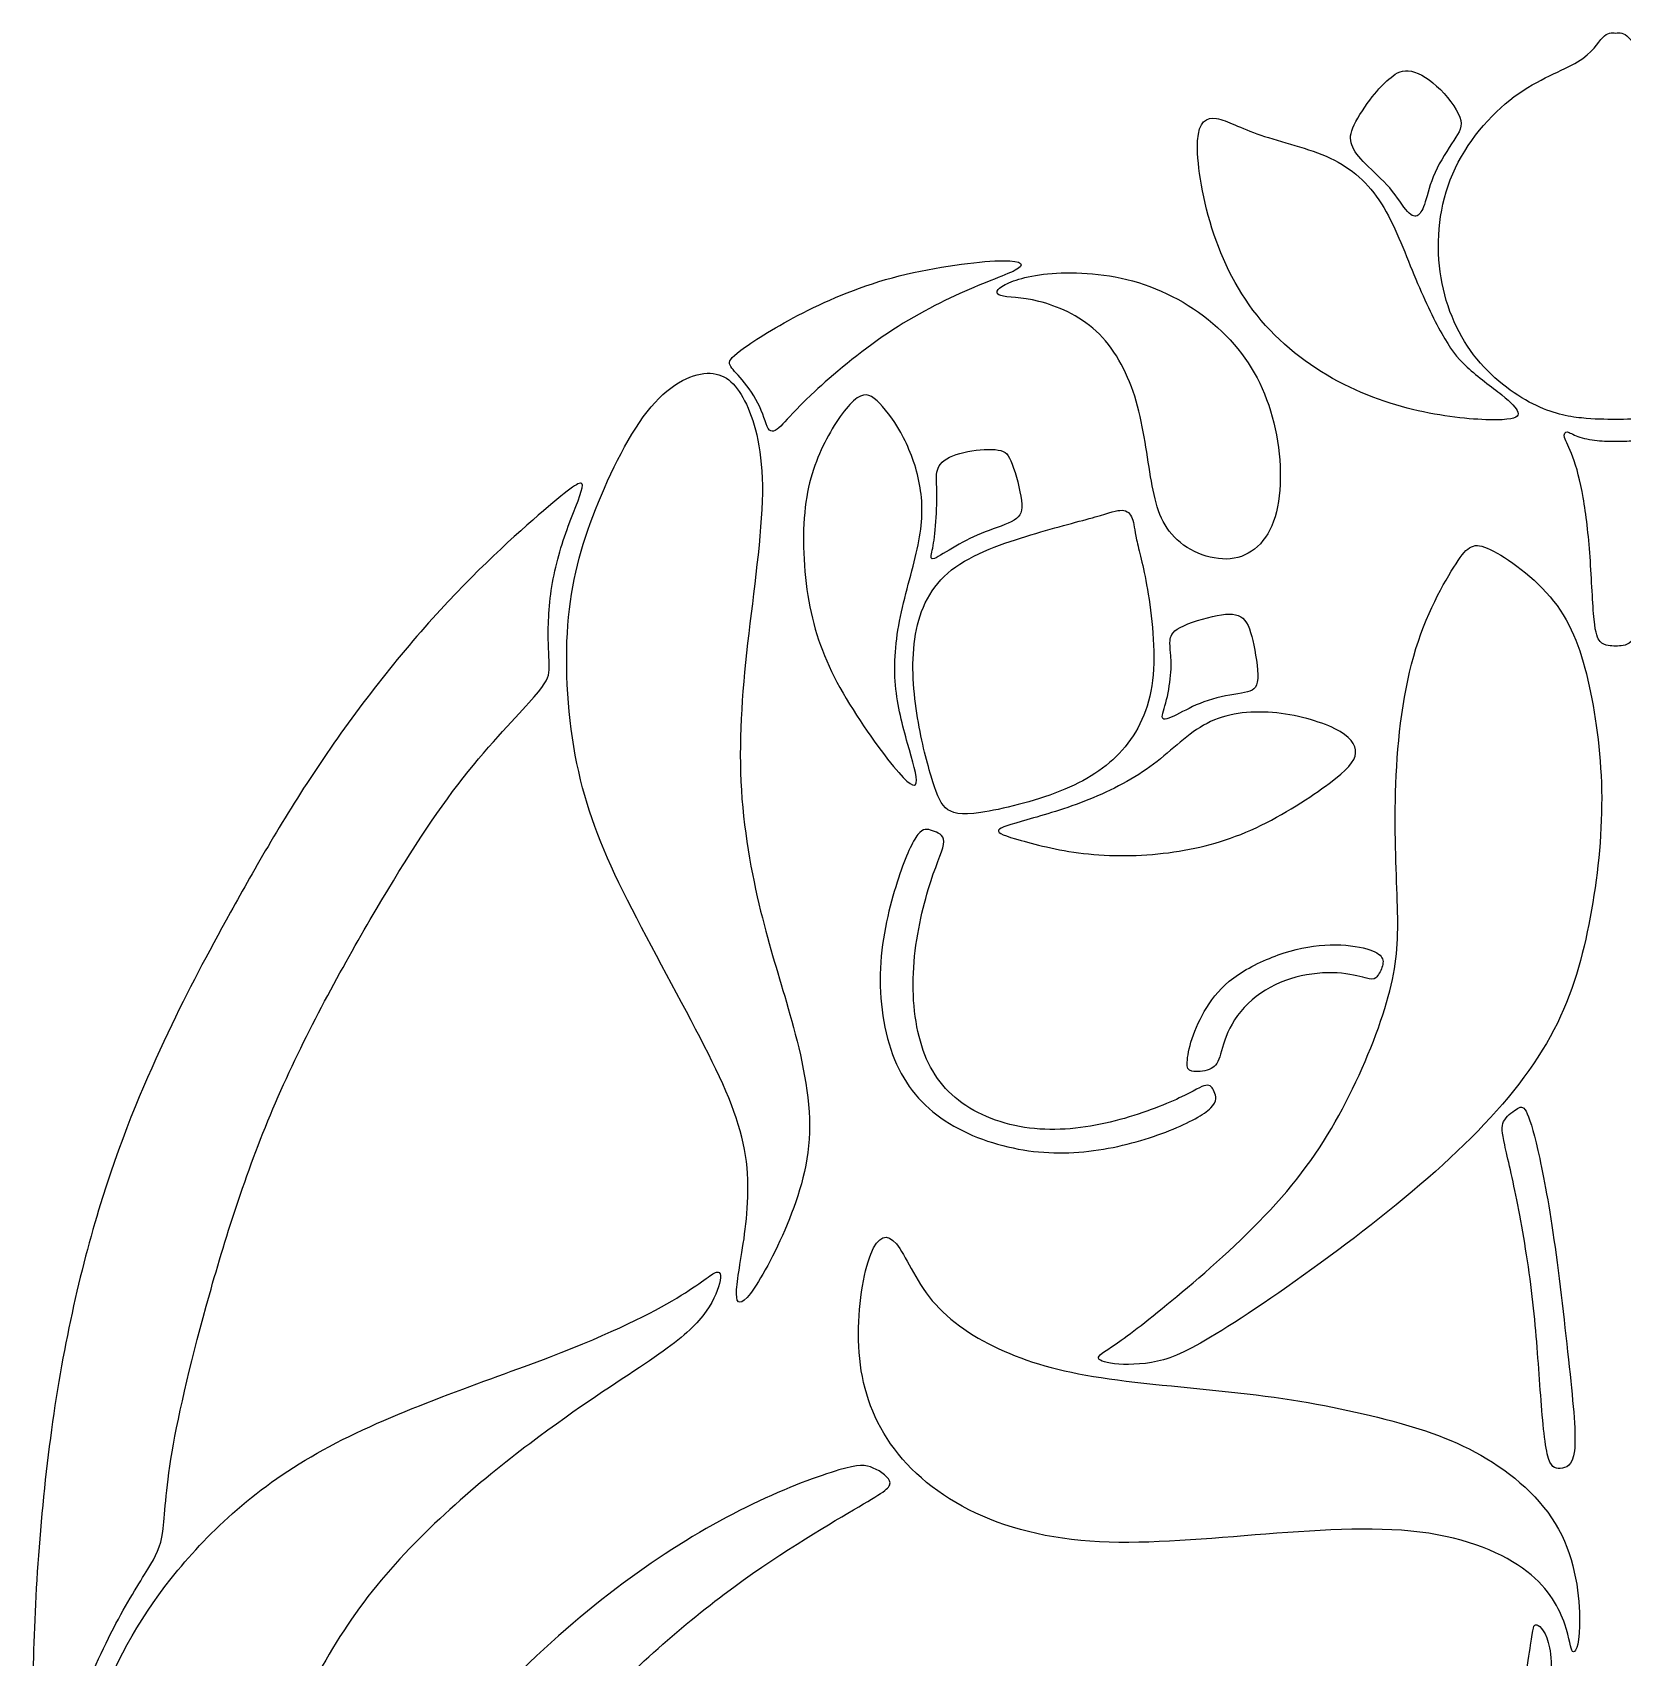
# Model space of a CAD drawing. Header units: millimetres. Extents: x -100 to 100, y -108 to 99.
# Drawn here: x -2.31 to 12.59, y 47.68 to 62.9 of the extents above; entities that cross this region are included whole.
import ezdxf

# ---------------------------------------------------------------- set-up
doc = ezdxf.new("R2010")
doc.units = ezdxf.units.MM
doc.header["$MEASUREMENT"] = 0

msp = doc.modelspace()

# ---------------------------------------------------------------- linework, layer by layer
at = {"color": 5, "linetype": 'ByBlock', "lineweight": -2}
for points, knots in [([(12.526, 59.278), (12.428, 59.278), (12.329, 59.278), (12.205, 59.291), (12.081, 59.304), (11.931, 59.331), (11.75, 59.423), (11.569, 59.514), (11.357, 59.671), (11.195, 59.883), (11.033, 60.096), (10.921, 60.364), (10.881, 60.661), (10.841, 60.958), (10.872, 61.285), (10.999, 61.579), (11.127, 61.872), (11.35, 62.134), (11.576, 62.302), (11.802, 62.469), (12.03, 62.543), (12.309, 62.713), (12.361, 62.809), (12.405, 62.856), (12.45, 62.903), (12.488, 62.901), (12.526, 62.898)], [1, 1, 1, 1, 1.19999, 1.19999, 1.19999, 1.299994, 1.299994, 1.299994, 1.399998, 1.399998, 1.399998, 1.500003, 1.500003, 1.500003, 1.600007, 1.600007, 1.600007, 1.700011, 1.700011, 1.700011, 1.800016, 1.800016, 1.90002, 1.90002, 1.90002, 2, 2, 2, 2]), ([(12.526, 62.898), (12.564, 62.901), (12.602, 62.903), (12.647, 62.856), (12.691, 62.809), (12.743, 62.713), (12.882, 62.628), (13.022, 62.543), (13.25, 62.469), (13.476, 62.302), (13.702, 62.134), (13.925, 61.872), (14.053, 61.579), (14.18, 61.285), (14.211, 60.958), (14.171, 60.661), (14.131, 60.364), (14.019, 60.096), (13.857, 59.883), (13.695, 59.671), (13.483, 59.514), (13.302, 59.423), (13.121, 59.331), (12.971, 59.304), (12.847, 59.291), (12.723, 59.278), (12.624, 59.278), (12.526, 59.278)], [0, 0, 0, 0, 0.09998, 0.09998, 0.09998, 0.199984, 0.199984, 0.199984, 0.299989, 0.299989, 0.299989, 0.399993, 0.399993, 0.399993, 0.499997, 0.499997, 0.499997, 0.600002, 0.600002, 0.600002, 0.700006, 0.700006, 0.700006, 0.80001, 0.80001, 0.80001, 1, 1, 1, 1]), ([(10.244, 62.299), (10.185, 62.222), (10.113, 62.116), (10.075, 62.037), (10.037, 61.957), (10.033, 61.905), (10.053, 61.85), (10.073, 61.794), (10.118, 61.736), (10.25, 61.603), (10.337, 61.528), (10.408, 61.446), (10.479, 61.363), (10.533, 61.272), (10.576, 61.225), (10.618, 61.178), (10.649, 61.175), (10.674, 61.192), (10.7, 61.21), (10.721, 61.248), (10.742, 61.316), (10.764, 61.385), (10.785, 61.485), (10.833, 61.591), (10.881, 61.697), (10.956, 61.81), (11.063, 61.973), (11.096, 62.023), (11.065, 62.109), (11.035, 62.194), (10.942, 62.315), (10.848, 62.401), (10.754, 62.487), (10.657, 62.538), (10.582, 62.544), (10.507, 62.55), (10.452, 62.509), (10.401, 62.466), (10.35, 62.422), (10.303, 62.375), (10.244, 62.299)], [0, 0, 0, 0, 0.066667, 0.066667, 0.066667, 0.133333, 0.133333, 0.133333, 0.2, 0.2, 0.266667, 0.266667, 0.266667, 0.333333, 0.333333, 0.333333, 0.4, 0.4, 0.4, 0.466667, 0.466667, 0.466667, 0.533333, 0.533333, 0.533333, 0.6, 0.6, 0.666667, 0.666667, 0.666667, 0.733333, 0.733333, 0.733333, 0.8, 0.8, 0.8, 0.866667, 0.866667, 0.866667, 1, 1, 1, 1]), ([(10.896, 60.082), (10.818, 60.221), (10.727, 60.413), (10.635, 60.634), (10.544, 60.855), (10.452, 61.106), (10.33, 61.299), (10.208, 61.492), (10.056, 61.629), (9.647, 61.821), (9.39, 61.877), (9.199, 61.942), (9.008, 62.007), (8.883, 62.08), (8.786, 62.096), (8.688, 62.112), (8.619, 62.069), (8.608, 61.887), (8.597, 61.705), (8.644, 61.383), (8.84, 60.759), (8.99, 60.458), (9.204, 60.205), (9.417, 59.953), (9.694, 59.749), (9.98, 59.605), (10.266, 59.461), (10.561, 59.376), (10.827, 59.328), (11.093, 59.28), (11.33, 59.269), (11.462, 59.275), (11.594, 59.282), (11.621, 59.307), (11.598, 59.383), (11.549, 59.434), (11.458, 59.508), (11.366, 59.582), (11.232, 59.678), (11.134, 59.768), (11.035, 59.859), (10.973, 59.944), (10.896, 60.082)], [0, 0, 0, 0, 0.0625, 0.0625, 0.0625, 0.125, 0.125, 0.125, 0.1875, 0.1875, 0.25, 0.25, 0.25, 0.3125, 0.3125, 0.3125, 0.375, 0.375, 0.375, 0.4375, 0.4375, 0.5, 0.5, 0.5, 0.5625, 0.5625, 0.5625, 0.625, 0.625, 0.625, 0.6875, 0.6875, 0.6875, 0.75, 0.75, 0.8125, 0.8125, 0.8125, 0.875, 0.875, 0.875, 1, 1, 1, 1]), ([(4.985, 59.508), (5.14, 59.654), (5.39, 59.87), (5.913, 60.23), (6.186, 60.373), (6.423, 60.477), (6.66, 60.581), (6.861, 60.646), (6.929, 60.694), (6.997, 60.742), (6.933, 60.773), (6.706, 60.762), (6.479, 60.751), (6.09, 60.697), (5.747, 60.605), (5.404, 60.512), (5.107, 60.38), (4.863, 60.253), (4.619, 60.125), (4.429, 60.002), (4.225, 59.85), (4.21, 59.82), (4.225, 59.786), (4.24, 59.752), (4.284, 59.712), (4.339, 59.647), (4.395, 59.581), (4.461, 59.489), (4.503, 59.396), (4.546, 59.303), (4.563, 59.209), (4.594, 59.178), (4.625, 59.148), (4.668, 59.181), (4.72, 59.235), (4.771, 59.288), (4.831, 59.363), (4.985, 59.508)], [0, 0, 0, 0, 0.071429, 0.071429, 0.142857, 0.142857, 0.142857, 0.214286, 0.214286, 0.214286, 0.285714, 0.285714, 0.285714, 0.357143, 0.357143, 0.357143, 0.428571, 0.428571, 0.428571, 0.5, 0.5, 0.571429, 0.571429, 0.571429, 0.642857, 0.642857, 0.642857, 0.714286, 0.714286, 0.714286, 0.785714, 0.785714, 0.785714, 0.857143, 0.857143, 0.857143, 1, 1, 1, 1]), ([(9.307, 59.303), (9.226, 59.6), (9.083, 59.85), (8.875, 60.062), (8.667, 60.273), (8.394, 60.445), (8.107, 60.542), (7.82, 60.639), (7.518, 60.662), (7.286, 60.648), (7.053, 60.635), (6.89, 60.586), (6.716, 60.496), (6.705, 60.456), (6.764, 60.438), (6.823, 60.42), (6.953, 60.425), (7.12, 60.383), (7.288, 60.342), (7.494, 60.255), (7.657, 60.104), (7.82, 59.953), (7.941, 59.739), (8.018, 59.494), (8.095, 59.249), (8.128, 58.974), (8.167, 58.741), (8.207, 58.507), (8.251, 58.315), (8.39, 58.174), (8.528, 58.033), (8.761, 57.944), (9.139, 58.009), (9.284, 58.163), (9.346, 58.412), (9.409, 58.661), (9.389, 59.006), (9.307, 59.303)], [0, 0, 0, 0, 0.071429, 0.071429, 0.071429, 0.142857, 0.142857, 0.142857, 0.214286, 0.214286, 0.214286, 0.285714, 0.285714, 0.357143, 0.357143, 0.357143, 0.428571, 0.428571, 0.428571, 0.5, 0.5, 0.5, 0.571429, 0.571429, 0.571429, 0.642857, 0.642857, 0.642857, 0.714286, 0.714286, 0.714286, 0.785714, 0.785714, 0.857143, 0.857143, 0.857143, 1, 1, 1, 1]), ([(4.528, 54.607), (4.443, 54.945), (4.358, 55.367), (4.304, 56.241), (4.335, 56.692), (4.445, 57.669), (4.523, 58.194), (4.528, 58.587), (4.532, 58.979), (4.463, 59.238), (4.378, 59.419), (4.293, 59.6), (4.192, 59.703), (4.039, 59.71), (3.886, 59.716), (3.681, 59.627), (3.289, 59.162), (3.104, 58.787), (2.965, 58.435), (2.827, 58.083), (2.735, 57.754), (2.705, 57.351), (2.675, 56.947), (2.706, 56.469), (2.874, 55.64), (3.01, 55.289), (3.223, 54.855), (3.437, 54.422), (3.728, 53.905), (3.944, 53.486), (4.161, 53.067), (4.304, 52.745), (4.361, 52.438), (4.418, 52.131), (4.389, 51.838), (4.356, 51.601), (4.322, 51.364), (4.284, 51.183), (4.285, 51.085), (4.286, 50.986), (4.327, 50.971), (4.416, 51.088), (4.505, 51.205), (4.644, 51.456), (4.876, 52.012), (4.97, 52.318), (4.97, 53.005), (4.876, 53.384), (4.787, 53.701), (4.698, 54.017), (4.613, 54.27), (4.528, 54.607)], [0, 0, 0, 0, 0.05, 0.05, 0.1, 0.1, 0.15, 0.15, 0.15, 0.2, 0.2, 0.2, 0.25, 0.25, 0.25, 0.3, 0.3, 0.35, 0.35, 0.35, 0.4, 0.4, 0.4, 0.45, 0.45, 0.5, 0.5, 0.5, 0.55, 0.55, 0.55, 0.6, 0.6, 0.6, 0.65, 0.65, 0.65, 0.7, 0.7, 0.7, 0.75, 0.75, 0.75, 0.8, 0.8, 0.85, 0.85, 0.9, 0.9, 0.9, 1, 1, 1, 1]), ([(5.255, 56.765), (5.105, 57.038), (5.015, 57.286), (4.964, 57.574), (4.912, 57.863), (4.899, 58.191), (4.93, 58.455), (4.961, 58.719), (5.037, 58.918), (5.13, 59.093), (5.223, 59.269), (5.332, 59.421), (5.5, 59.537), (5.616, 59.465), (5.782, 59.242), (5.922, 58.967), (5.981, 58.804), (6.007, 58.638), (6.034, 58.473), (6.03, 58.305), (5.988, 58.102), (5.947, 57.898), (5.869, 57.659), (5.822, 57.431), (5.775, 57.203), (5.759, 56.987), (5.776, 56.788), (5.793, 56.589), (5.842, 56.408), (5.889, 56.242), (5.936, 56.077), (5.981, 55.927), (5.971, 55.872), (5.961, 55.818), (5.896, 55.858), (5.757, 56.027), (5.619, 56.195), (5.406, 56.493), (5.255, 56.765)], [0, 0, 0, 0, 0.066667, 0.066667, 0.066667, 0.133333, 0.133333, 0.133333, 0.2, 0.2, 0.2, 0.266667, 0.266667, 0.333333, 0.4, 0.4, 0.466667, 0.466667, 0.466667, 0.533333, 0.533333, 0.533333, 0.6, 0.6, 0.6, 0.666667, 0.666667, 0.666667, 0.733333, 0.733333, 0.733333, 0.8, 0.8, 0.8, 0.866667, 0.866667, 0.866667, 1, 1, 1, 1]), ([(12.526, 57.154), (12.503, 57.155), (12.48, 57.155), (12.455, 57.16), (12.43, 57.164), (12.403, 57.173), (12.38, 57.198), (12.357, 57.223), (12.338, 57.265), (12.324, 57.403), (12.31, 57.542), (12.301, 57.778), (12.286, 57.989), (12.271, 58.2), (12.25, 58.387), (12.222, 58.545), (12.194, 58.703), (12.16, 58.833), (12.091, 59.017), (12.058, 59.072), (12.038, 59.144), (12.051, 59.162), (12.072, 59.16), (12.094, 59.158), (12.123, 59.135), (12.172, 59.118), (12.221, 59.1), (12.29, 59.086), (12.353, 59.08), (12.415, 59.073), (12.471, 59.073), (12.526, 59.073)], [1, 1, 1, 1, 1.166614, 1.166614, 1.166614, 1.249954, 1.249954, 1.249954, 1.333294, 1.333294, 1.333294, 1.416634, 1.416634, 1.416634, 1.499974, 1.499974, 1.499974, 1.583314, 1.583314, 1.666654, 1.666654, 1.749994, 1.749994, 1.749994, 1.833334, 1.833334, 1.833334, 1.916674, 1.916674, 1.916674, 2, 2, 2, 2]), ([(12.526, 59.073), (12.581, 59.073), (12.637, 59.073), (12.699, 59.08), (12.762, 59.086), (12.831, 59.1), (12.88, 59.118), (12.929, 59.135), (12.958, 59.158), (12.98, 59.16), (13.001, 59.162), (13.014, 59.144), (12.994, 59.072), (12.961, 59.017), (12.892, 58.833), (12.858, 58.703), (12.83, 58.545), (12.802, 58.387), (12.781, 58.2), (12.766, 57.989), (12.75, 57.778), (12.742, 57.542), (12.728, 57.403), (12.714, 57.265), (12.695, 57.223), (12.672, 57.198), (12.649, 57.173), (12.622, 57.164), (12.597, 57.16), (12.572, 57.155), (12.549, 57.155), (12.526, 57.154)], [0, 0, 0, 0, 0.083326, 0.083326, 0.083326, 0.166666, 0.166666, 0.166666, 0.250006, 0.250006, 0.250006, 0.333346, 0.333346, 0.416686, 0.416686, 0.500026, 0.500026, 0.500026, 0.583366, 0.583366, 0.583366, 0.666706, 0.666706, 0.666706, 0.750046, 0.750046, 0.750046, 0.833386, 0.833386, 0.833386, 1, 1, 1, 1]), ([(6.164, 58.545), (6.164, 58.462), (6.158, 58.34), (6.149, 58.244), (6.139, 58.149), (6.126, 58.079), (6.117, 58.033), (6.108, 57.986), (6.103, 57.961), (6.178, 57.989), (6.258, 58.042), (6.342, 58.091), (6.426, 58.14), (6.516, 58.186), (6.615, 58.224), (6.715, 58.263), (6.824, 58.294), (6.887, 58.333), (6.951, 58.372), (6.967, 58.419), (6.956, 58.518), (6.944, 58.617), (6.904, 58.768), (6.87, 58.858), (6.837, 58.949), (6.81, 58.979), (6.669, 59.003), (6.555, 58.996), (6.453, 58.976), (6.35, 58.956), (6.26, 58.922), (6.165, 58.832), (6.16, 58.775), (6.16, 58.724), (6.16, 58.673), (6.165, 58.628), (6.164, 58.545)], [0, 0, 0, 0, 0.071429, 0.071429, 0.071429, 0.142857, 0.142857, 0.142857, 0.214286, 0.214286, 0.285714, 0.285714, 0.285714, 0.357143, 0.357143, 0.357143, 0.428571, 0.428571, 0.428571, 0.5, 0.5, 0.5, 0.571429, 0.571429, 0.571429, 0.642857, 0.642857, 0.714286, 0.714286, 0.714286, 0.785714, 0.785714, 0.857143, 0.857143, 0.857143, 1, 1, 1, 1]), ([(-0.456, 54.662), (-0.232, 55.065), (0.045, 55.554), (0.382, 56.055), (0.72, 56.556), (1.118, 57.068), (1.51, 57.494), (1.902, 57.921), (2.289, 58.263), (2.522, 58.461), (2.756, 58.659), (2.836, 58.713), (2.841, 58.661), (2.845, 58.61), (2.774, 58.453), (2.709, 58.278), (2.644, 58.102), (2.586, 57.908), (2.555, 57.712), (2.523, 57.517), (2.519, 57.32), (2.522, 57.184), (2.526, 57.047), (2.537, 56.971), (2.527, 56.906), (2.517, 56.84), (2.485, 56.784), (2.195, 56.462), (1.936, 56.196), (1.674, 55.855), (1.413, 55.514), (1.149, 55.099), (0.557, 54.084), (0.228, 53.485), (-0.297, 52.267), (-0.494, 51.648), (-0.655, 51.076), (-0.816, 50.503), (-0.941, 49.978), (-1.068, 49.229), (-1.071, 49.006), (-1.092, 48.857), (-1.113, 48.709), (-1.153, 48.635), (-1.233, 48.505), (-1.312, 48.376), (-1.43, 48.19), (-1.554, 47.951), (-1.678, 47.712), (-1.808, 47.419), (-1.904, 47.162), (-2, 46.905), (-2.063, 46.684), (-2.099, 46.489), (-2.134, 46.295), (-2.143, 46.127), (-2.159, 46.038), (-2.175, 45.948), (-2.197, 45.937), (-2.232, 46.141), (-2.266, 46.344), (-2.313, 46.762), (-2.309, 47.423), (-2.304, 48.085), (-2.248, 48.99), (-2.023, 50.631), (-1.853, 51.366), (-1.657, 51.987), (-1.462, 52.609), (-1.24, 53.116), (-1.045, 53.528), (-0.849, 53.941), (-0.679, 54.258), (-0.456, 54.662)], [0, 0, 0, 0, 0.037037, 0.037037, 0.037037, 0.074074, 0.074074, 0.074074, 0.111111, 0.111111, 0.111111, 0.148148, 0.148148, 0.148148, 0.185185, 0.185185, 0.185185, 0.222222, 0.222222, 0.222222, 0.259259, 0.259259, 0.259259, 0.296296, 0.296296, 0.296296, 0.333333, 0.333333, 0.37037, 0.37037, 0.37037, 0.407407, 0.407407, 0.444444, 0.444444, 0.481481, 0.481481, 0.481481, 0.518519, 0.518519, 0.555556, 0.555556, 0.555556, 0.592593, 0.592593, 0.592593, 0.62963, 0.62963, 0.62963, 0.666667, 0.666667, 0.666667, 0.703704, 0.703704, 0.703704, 0.740741, 0.740741, 0.740741, 0.777778, 0.777778, 0.777778, 0.814815, 0.814815, 0.814815, 0.851852, 0.851852, 0.888889, 0.888889, 0.888889, 0.925926, 0.925926, 0.925926, 1, 1, 1, 1]), ([(7.045, 58.196), (6.792, 58.12), (6.499, 58.021), (6.302, 57.867), (6.106, 57.713), (6.005, 57.503), (5.964, 57.265), (5.922, 57.027), (5.94, 56.761), (5.976, 56.525), (6.012, 56.289), (6.066, 56.084), (6.109, 55.935), (6.153, 55.786), (6.186, 55.695), (6.244, 55.64), (6.302, 55.585), (6.385, 55.567), (6.577, 55.595), (6.77, 55.623), (7.071, 55.697), (7.317, 55.794), (7.563, 55.891), (7.753, 56.012), (7.9, 56.179), (8.048, 56.345), (8.153, 56.557), (8.185, 56.833), (8.218, 57.109), (8.178, 57.449), (8.137, 57.685), (8.097, 57.921), (8.057, 58.053), (8.036, 58.149), (8.014, 58.245), (8.012, 58.305), (7.995, 58.35), (7.979, 58.395), (7.947, 58.424), (7.851, 58.428), (7.786, 58.404), (7.648, 58.364), (7.509, 58.325), (7.297, 58.272), (7.045, 58.196)], [0, 0, 0, 0, 0.0625, 0.0625, 0.0625, 0.125, 0.125, 0.125, 0.1875, 0.1875, 0.1875, 0.25, 0.25, 0.25, 0.3125, 0.3125, 0.3125, 0.375, 0.375, 0.375, 0.4375, 0.4375, 0.4375, 0.5, 0.5, 0.5, 0.5625, 0.5625, 0.5625, 0.625, 0.625, 0.625, 0.6875, 0.6875, 0.6875, 0.75, 0.75, 0.75, 0.8125, 0.8125, 0.875, 0.875, 0.875, 1, 1, 1, 1]), ([(10.481, 54.713), (10.489, 54.424), (10.482, 54.212), (10.409, 53.925), (10.337, 53.639), (10.198, 53.28), (9.861, 52.607), (9.662, 52.294), (9.393, 51.987), (9.125, 51.679), (8.788, 51.377), (8.514, 51.145), (8.24, 50.913), (8.03, 50.749), (7.892, 50.651), (7.753, 50.553), (7.686, 50.519), (7.679, 50.491), (7.672, 50.463), (7.726, 50.441), (7.828, 50.43), (7.929, 50.419), (8.079, 50.419), (8.231, 50.453), (8.383, 50.488), (8.537, 50.557), (9.132, 50.928), (9.572, 51.23), (9.998, 51.551), (10.424, 51.871), (10.835, 52.211), (11.508, 52.884), (11.769, 53.217), (11.947, 53.558), (12.125, 53.899), (12.218, 54.247), (12.287, 54.613), (12.355, 54.978), (12.397, 55.36), (12.395, 55.732), (12.393, 56.105), (12.346, 56.467), (12.278, 56.778), (12.21, 57.09), (12.12, 57.352), (11.945, 57.575), (11.769, 57.799), (11.508, 57.984), (11.351, 58.059), (11.195, 58.134), (11.143, 58.098), (10.918, 57.754), (10.743, 57.446), (10.633, 57.058), (10.522, 56.67), (10.475, 56.203), (10.463, 55.786), (10.451, 55.369), (10.473, 55.003), (10.481, 54.713)], [0, 0, 0, 0, 0.045455, 0.045455, 0.045455, 0.090909, 0.090909, 0.136364, 0.136364, 0.136364, 0.181818, 0.181818, 0.181818, 0.227273, 0.227273, 0.227273, 0.272727, 0.272727, 0.272727, 0.318182, 0.318182, 0.318182, 0.363636, 0.363636, 0.363636, 0.409091, 0.409091, 0.454545, 0.454545, 0.454545, 0.5, 0.5, 0.545455, 0.545455, 0.545455, 0.590909, 0.590909, 0.590909, 0.636364, 0.636364, 0.636364, 0.681818, 0.681818, 0.681818, 0.727273, 0.727273, 0.727273, 0.772727, 0.772727, 0.772727, 0.818182, 0.818182, 0.863636, 0.863636, 0.863636, 0.909091, 0.909091, 0.909091, 1, 1, 1, 1]), ([(8.355, 57.089), (8.359, 57.037), (8.362, 56.962), (8.355, 56.878), (8.347, 56.793), (8.33, 56.699), (8.309, 56.623), (8.288, 56.547), (8.265, 56.489), (8.283, 56.474), (8.302, 56.459), (8.362, 56.487), (8.437, 56.525), (8.512, 56.563), (8.601, 56.611), (8.706, 56.645), (8.811, 56.679), (8.932, 56.699), (9.103, 56.728), (9.153, 56.737), (9.167, 56.816), (9.181, 56.895), (9.159, 57.044), (9.134, 57.162), (9.11, 57.28), (9.083, 57.369), (9.032, 57.414), (8.981, 57.459), (8.906, 57.462), (8.792, 57.44), (8.678, 57.418), (8.525, 57.372), (8.444, 57.328), (8.362, 57.284), (8.352, 57.241), (8.349, 57.206), (8.346, 57.17), (8.351, 57.141), (8.355, 57.089)], [0, 0, 0, 0, 0.071429, 0.071429, 0.071429, 0.142857, 0.142857, 0.142857, 0.214286, 0.214286, 0.214286, 0.285714, 0.285714, 0.285714, 0.357143, 0.357143, 0.357143, 0.428571, 0.428571, 0.5, 0.5, 0.5, 0.571429, 0.571429, 0.571429, 0.642857, 0.642857, 0.642857, 0.714286, 0.714286, 0.714286, 0.785714, 0.785714, 0.785714, 0.857143, 0.857143, 0.857143, 1, 1, 1, 1]), ([(7.008, 55.526), (7.163, 55.57), (7.375, 55.63), (7.589, 55.716), (7.802, 55.802), (8.017, 55.914), (8.195, 56.048), (8.374, 56.182), (8.517, 56.338), (8.696, 56.43), (8.875, 56.522), (9.09, 56.549), (9.309, 56.531), (9.528, 56.513), (9.751, 56.45), (9.893, 56.38), (10.035, 56.309), (10.095, 56.231), (10.089, 56.152), (10.082, 56.072), (10.008, 55.992), (9.84, 55.867), (9.673, 55.742), (9.411, 55.572), (9.155, 55.452), (8.9, 55.333), (8.649, 55.263), (8.384, 55.225), (8.12, 55.187), (7.84, 55.181), (7.586, 55.206), (7.333, 55.232), (7.105, 55.29), (6.954, 55.333), (6.803, 55.375), (6.729, 55.402), (6.742, 55.429), (6.754, 55.456), (6.852, 55.482), (7.008, 55.526)], [0, 0, 0, 0, 0.071429, 0.071429, 0.071429, 0.142857, 0.142857, 0.142857, 0.214286, 0.214286, 0.214286, 0.285714, 0.285714, 0.285714, 0.357143, 0.357143, 0.357143, 0.428571, 0.428571, 0.428571, 0.5, 0.5, 0.5, 0.571429, 0.571429, 0.571429, 0.642857, 0.642857, 0.642857, 0.714286, 0.714286, 0.714286, 0.785714, 0.785714, 0.785714, 0.857143, 0.857143, 0.857143, 1, 1, 1, 1]), ([(6.107, 54.949), (6.043, 54.754), (5.974, 54.474), (5.95, 54.195), (5.927, 53.916), (5.949, 53.636), (6.022, 53.408), (6.094, 53.18), (6.217, 53.004), (6.584, 52.742), (6.828, 52.657), (7.08, 52.633), (7.333, 52.608), (7.594, 52.644), (7.834, 52.705), (8.075, 52.767), (8.294, 52.854), (8.436, 52.92), (8.578, 52.986), (8.642, 53.031), (8.727, 53.046), (8.747, 53.017), (8.764, 52.978), (8.781, 52.939), (8.794, 52.89), (8.732, 52.827), (8.669, 52.765), (8.531, 52.689), (8.344, 52.615), (8.157, 52.541), (7.923, 52.47), (7.435, 52.396), (7.183, 52.394), (6.926, 52.442), (6.669, 52.49), (6.407, 52.588), (6.201, 52.734), (5.994, 52.881), (5.842, 53.075), (5.748, 53.329), (5.654, 53.583), (5.618, 53.896), (5.638, 54.193), (5.659, 54.49), (5.735, 54.772), (5.804, 54.981), (5.873, 55.19), (5.936, 55.326), (5.986, 55.388), (6.036, 55.451), (6.074, 55.44), (6.122, 55.424), (6.17, 55.409), (6.229, 55.388), (6.229, 55.323), (6.229, 55.257), (6.17, 55.145), (6.107, 54.949)], [0, 0, 0, 0, 0.047619, 0.047619, 0.047619, 0.095238, 0.095238, 0.095238, 0.142857, 0.142857, 0.190476, 0.190476, 0.190476, 0.238095, 0.238095, 0.238095, 0.285714, 0.285714, 0.285714, 0.333333, 0.333333, 0.380952, 0.380952, 0.380952, 0.428571, 0.428571, 0.428571, 0.47619, 0.47619, 0.47619, 0.52381, 0.52381, 0.571429, 0.571429, 0.571429, 0.619048, 0.619048, 0.619048, 0.666667, 0.666667, 0.666667, 0.714286, 0.714286, 0.714286, 0.761905, 0.761905, 0.761905, 0.809524, 0.809524, 0.809524, 0.857143, 0.857143, 0.857143, 0.904762, 0.904762, 0.904762, 1, 1, 1, 1]), ([(9.364, 54.26), (9.215, 54.207), (9.061, 54.132), (8.946, 54.047), (8.831, 53.961), (8.754, 53.865), (8.693, 53.767), (8.631, 53.669), (8.585, 53.568), (8.556, 53.478), (8.526, 53.387), (8.513, 53.307), (8.51, 53.255), (8.507, 53.204), (8.515, 53.181), (8.555, 53.172), (8.595, 53.164), (8.668, 53.168), (8.717, 53.187), (8.766, 53.206), (8.792, 53.24), (8.837, 53.371), (8.856, 53.47), (8.909, 53.574), (8.962, 53.678), (9.049, 53.787), (9.266, 53.956), (9.396, 54.015), (9.529, 54.051), (9.663, 54.087), (9.8, 54.099), (9.915, 54.092), (10.029, 54.085), (10.121, 54.06), (10.178, 54.045), (10.235, 54.031), (10.257, 54.027), (10.279, 54.046), (10.301, 54.065), (10.322, 54.107), (10.335, 54.144), (10.348, 54.182), (10.352, 54.215), (10.304, 54.277), (10.252, 54.305), (10.16, 54.326), (10.068, 54.347), (9.938, 54.362), (9.799, 54.353), (9.66, 54.345), (9.514, 54.313), (9.364, 54.26)], [0, 0, 0, 0, 0.052632, 0.052632, 0.052632, 0.105263, 0.105263, 0.105263, 0.157895, 0.157895, 0.157895, 0.210526, 0.210526, 0.210526, 0.263158, 0.263158, 0.263158, 0.315789, 0.315789, 0.315789, 0.368421, 0.368421, 0.421053, 0.421053, 0.421053, 0.473684, 0.473684, 0.526316, 0.526316, 0.526316, 0.578947, 0.578947, 0.578947, 0.631579, 0.631579, 0.631579, 0.684211, 0.684211, 0.684211, 0.736842, 0.736842, 0.736842, 0.789474, 0.789474, 0.842105, 0.842105, 0.842105, 0.894737, 0.894737, 0.894737, 1, 1, 1, 1]), ([(11.609, 51.918), (11.658, 51.666), (11.71, 51.353), (11.779, 50.768), (11.797, 50.495), (11.816, 50.232), (11.835, 49.97), (11.855, 49.717), (11.885, 49.586), (11.916, 49.456), (11.956, 49.447), (12.007, 49.45), (12.059, 49.453), (12.121, 49.469), (12.157, 49.76), (12.13, 50.035), (12.091, 50.401), (12.052, 50.768), (12, 51.226), (11.948, 51.592), (11.895, 51.959), (11.842, 52.234), (11.752, 52.625), (11.717, 52.741), (11.686, 52.795), (11.656, 52.848), (11.632, 52.839), (11.553, 52.788), (11.5, 52.746), (11.476, 52.699), (11.453, 52.652), (11.46, 52.6), (11.486, 52.48), (11.513, 52.359), (11.56, 52.169), (11.609, 51.918)], [0, 0, 0, 0, 0.071429, 0.071429, 0.142857, 0.142857, 0.142857, 0.214286, 0.214286, 0.214286, 0.285714, 0.285714, 0.285714, 0.357143, 0.357143, 0.428571, 0.428571, 0.428571, 0.5, 0.5, 0.5, 0.571429, 0.571429, 0.642857, 0.642857, 0.642857, 0.714286, 0.714286, 0.785714, 0.785714, 0.785714, 0.857143, 0.857143, 0.857143, 1, 1, 1, 1]), ([(10.362, 49.912), (10.007, 50.003), (9.612, 50.081), (8.702, 50.195), (8.188, 50.231), (7.779, 50.289), (7.37, 50.347), (7.066, 50.428), (6.795, 50.547), (6.523, 50.667), (6.284, 50.826), (6.121, 51.021), (5.957, 51.217), (5.87, 51.449), (5.698, 51.657), (5.613, 51.632), (5.544, 51.458), (5.475, 51.284), (5.421, 50.96), (5.429, 50.65), (5.437, 50.341), (5.506, 50.046), (5.666, 49.779), (5.826, 49.511), (6.076, 49.272), (6.402, 49.095), (6.729, 48.917), (7.131, 48.801), (7.599, 48.767), (8.067, 48.734), (8.602, 48.783), (9.146, 48.826), (9.69, 48.87), (10.244, 48.908), (10.691, 48.853), (11.138, 48.798), (11.478, 48.651), (11.694, 48.484), (11.909, 48.318), (12.001, 48.132), (12.097, 47.851), (12.102, 47.755), (12.123, 47.735), (12.144, 47.714), (12.182, 47.77), (12.188, 47.974), (12.193, 48.177), (12.166, 48.528), (12.02, 48.825), (11.874, 49.123), (11.608, 49.366), (11.318, 49.54), (11.029, 49.715), (10.716, 49.82), (10.362, 49.912)], [0, 0, 0, 0, 0.05, 0.05, 0.1, 0.1, 0.1, 0.15, 0.15, 0.15, 0.2, 0.2, 0.2, 0.25, 0.25, 0.3, 0.3, 0.3, 0.35, 0.35, 0.35, 0.4, 0.4, 0.4, 0.45, 0.45, 0.45, 0.5, 0.5, 0.5, 0.55, 0.55, 0.55, 0.6, 0.6, 0.6, 0.65, 0.65, 0.65, 0.7, 0.7, 0.75, 0.75, 0.75, 0.8, 0.8, 0.8, 0.85, 0.85, 0.85, 0.9, 0.9, 0.9, 1, 1, 1, 1]), ([(-0.351, 44.724), (-0.317, 45.307), (-0.246, 45.901), (-0.058, 46.512), (0.13, 47.122), (0.434, 47.748), (0.872, 48.3), (1.31, 48.852), (1.882, 49.33), (2.812, 50.032), (3.169, 50.255), (3.424, 50.427), (3.679, 50.599), (3.831, 50.72), (3.934, 50.836), (4.036, 50.953), (4.09, 51.064), (4.144, 51.239), (4.144, 51.301), (4.097, 51.288), (4.05, 51.274), (3.956, 51.185), (3.726, 51.046), (3.496, 50.908), (3.129, 50.72), (2.532, 50.492), (1.935, 50.264), (1.109, 49.996), (0.472, 49.656), (-0.165, 49.317), (-0.612, 48.905), (-0.95, 48.496), (-1.287, 48.087), (-1.515, 47.68), (-1.685, 47.238), (-1.855, 46.795), (-1.967, 46.317), (-1.991, 45.754), (-2.016, 45.191), (-1.953, 44.543), (-1.831, 43.93), (-1.708, 43.318), (-1.524, 42.741), (-1.305, 42.16), (-1.086, 41.579), (-0.831, 40.993), (-0.559, 40.468), (-0.286, 39.943), (0.004, 39.478), (0.297, 39.064), (0.59, 38.651), (0.885, 38.289), (1.057, 38.092), (1.229, 37.896), (1.278, 37.864), (1.296, 37.976), (1.265, 38.119), (1.075, 38.566), (0.885, 39.013), (0.536, 39.764), (0.268, 40.553), (0, 41.342), (-0.188, 42.169), (-0.284, 42.868), (-0.38, 43.568), (-0.384, 44.14), (-0.351, 44.724)], [0, 0, 0, 0, 0.041667, 0.041667, 0.041667, 0.083333, 0.083333, 0.083333, 0.125, 0.125, 0.166667, 0.166667, 0.166667, 0.208333, 0.208333, 0.208333, 0.25, 0.25, 0.291667, 0.291667, 0.291667, 0.333333, 0.333333, 0.333333, 0.375, 0.375, 0.375, 0.416667, 0.416667, 0.416667, 0.458333, 0.458333, 0.458333, 0.5, 0.5, 0.5, 0.541667, 0.541667, 0.541667, 0.583333, 0.583333, 0.583333, 0.625, 0.625, 0.625, 0.666667, 0.666667, 0.666667, 0.708333, 0.708333, 0.708333, 0.75, 0.75, 0.75, 0.791667, 0.791667, 0.833333, 0.833333, 0.833333, 0.875, 0.875, 0.875, 0.916667, 0.916667, 0.916667, 1, 1, 1, 1]), ([(2.342, 47.627), (2.713, 47.98), (3.071, 48.271), (3.42, 48.516), (3.77, 48.76), (4.112, 48.959), (4.435, 49.114), (4.758, 49.27), (5.062, 49.382), (5.246, 49.435), (5.431, 49.489), (5.496, 49.484), (5.568, 49.453), (5.641, 49.422), (5.721, 49.364), (5.728, 49.263), (5.654, 49.221), (5.113, 48.903), (4.646, 48.628), (4.171, 48.272), (3.696, 47.915), (3.214, 47.477), (2.418, 46.583), (2.105, 46.127), (1.867, 45.64), (1.629, 45.153), (1.466, 44.634), (1.366, 44.061), (1.267, 43.488), (1.231, 42.86), (1.259, 42.243), (1.287, 41.626), (1.379, 41.02), (1.678, 39.869), (1.886, 39.324), (2.085, 38.851), (2.284, 38.379), (2.474, 37.978), (2.726, 37.581), (2.979, 37.183), (3.294, 36.787), (3.616, 36.48), (3.938, 36.173), (4.266, 35.954), (4.932, 35.629), (5.27, 35.524), (5.57, 35.474), (5.871, 35.424), (6.135, 35.428), (6.276, 35.399), (6.416, 35.37), (6.434, 35.308), (6.468, 35.091), (6.483, 34.937), (6.481, 34.838), (6.479, 34.74), (6.459, 34.697), (6.341, 34.674), (6.224, 34.651), (6.01, 34.646), (5.717, 34.678), (5.424, 34.711), (5.053, 34.78), (4.654, 34.929), (4.255, 35.077), (3.828, 35.305), (3.405, 35.642), (2.981, 35.978), (2.561, 36.423), (2.223, 36.859), (1.886, 37.295), (1.631, 37.721), (1.363, 38.308), (1.095, 38.895), (0.813, 39.641), (0.625, 40.345), (0.438, 41.049), (0.344, 41.711), (0.326, 42.392), (0.308, 43.072), (0.366, 43.772), (0.525, 44.45), (0.683, 45.128), (0.943, 45.785), (1.265, 46.322), (1.586, 46.858), (1.971, 47.274), (2.342, 47.627)], [0, 0, 0, 0, 0.03125, 0.03125, 0.03125, 0.0625, 0.0625, 0.0625, 0.09375, 0.09375, 0.09375, 0.125, 0.125, 0.125, 0.15625, 0.15625, 0.1875, 0.1875, 0.21875, 0.21875, 0.21875, 0.25, 0.25, 0.28125, 0.28125, 0.28125, 0.3125, 0.3125, 0.3125, 0.34375, 0.34375, 0.34375, 0.375, 0.375, 0.40625, 0.40625, 0.40625, 0.4375, 0.4375, 0.4375, 0.46875, 0.46875, 0.46875, 0.5, 0.5, 0.53125, 0.53125, 0.53125, 0.5625, 0.5625, 0.5625, 0.59375, 0.59375, 0.625, 0.625, 0.625, 0.65625, 0.65625, 0.65625, 0.6875, 0.6875, 0.6875, 0.71875, 0.71875, 0.71875, 0.75, 0.75, 0.75, 0.78125, 0.78125, 0.78125, 0.8125, 0.8125, 0.8125, 0.84375, 0.84375, 0.84375, 0.875, 0.875, 0.875, 0.90625, 0.90625, 0.90625, 0.9375, 0.9375, 0.9375, 1, 1, 1, 1]), ([(12.526, 32.053), (12.504, 32.053), (12.483, 32.053), (12.463, 32.062), (12.442, 32.072), (12.423, 32.091), (12.406, 32.144), (12.389, 32.198), (12.373, 32.286), (12.319, 32.371), (12.266, 32.456), (12.174, 32.538), (12.06, 32.59), (11.945, 32.642), (11.808, 32.664), (11.638, 32.666), (11.469, 32.668), (11.268, 32.65), (11.013, 32.601), (10.758, 32.552), (10.45, 32.472), (10.079, 32.443), (9.708, 32.414), (9.274, 32.436), (8.838, 32.55), (8.403, 32.664), (7.964, 32.87), (7.267, 33.406), (7.008, 33.737), (6.831, 34.132), (6.655, 34.528), (6.561, 34.988), (6.523, 35.505), (6.485, 36.021), (6.503, 36.593), (6.626, 37.176), (6.749, 37.76), (6.977, 38.354), (7.289, 39.029), (7.602, 39.704), (8, 40.46), (8.474, 41.334), (8.948, 42.207), (9.498, 43.2), (9.911, 43.942), (10.325, 44.683), (10.602, 45.174), (11.125, 46.13), (11.371, 46.595), (11.516, 46.971), (11.661, 47.346), (11.706, 47.632), (11.729, 47.794), (11.753, 47.956), (11.755, 47.994), (11.786, 47.984), (11.818, 47.974), (11.878, 47.916), (11.906, 47.768), (11.934, 47.619), (11.929, 47.38), (11.857, 46.986), (11.784, 46.593), (11.643, 46.045), (11.198, 44.796), (10.894, 44.094), (10.565, 43.301), (10.235, 42.507), (9.88, 41.622), (9.553, 40.728), (9.227, 39.834), (8.93, 38.931), (8.512, 37.59), (8.391, 37.152), (8.326, 36.662), (8.262, 36.171), (8.253, 35.628), (8.307, 35.141), (8.362, 34.654), (8.481, 34.222), (8.618, 33.906), (8.756, 33.59), (8.912, 33.389), (9.107, 33.227), (9.301, 33.065), (9.533, 32.942), (9.806, 32.879), (10.079, 32.816), (10.392, 32.814), (10.689, 32.842), (10.986, 32.87), (11.268, 32.928), (11.492, 32.944), (11.717, 32.959), (11.885, 32.933), (12.144, 32.843), (12.236, 32.781), (12.294, 32.718), (12.352, 32.656), (12.376, 32.593), (12.399, 32.547), (12.422, 32.502), (12.443, 32.473), (12.464, 32.458), (12.484, 32.444), (12.505, 32.444), (12.526, 32.444)], [1, 1, 1, 1, 1.052611, 1.052611, 1.052611, 1.078928, 1.078928, 1.078928, 1.105244, 1.105244, 1.105244, 1.131561, 1.131561, 1.131561, 1.157878, 1.157878, 1.157878, 1.184194, 1.184194, 1.184194, 1.210511, 1.210511, 1.210511, 1.236828, 1.236828, 1.236828, 1.263144, 1.263144, 1.289461, 1.289461, 1.289461, 1.315778, 1.315778, 1.315778, 1.342094, 1.342094, 1.342094, 1.368411, 1.368411, 1.368411, 1.394728, 1.394728, 1.394728, 1.421045, 1.421045, 1.421045, 1.447361, 1.447361, 1.473678, 1.473678, 1.473678, 1.499995, 1.499995, 1.499995, 1.526311, 1.526311, 1.526311, 1.552628, 1.552628, 1.552628, 1.578945, 1.578945, 1.578945, 1.605261, 1.605261, 1.631578, 1.631578, 1.631578, 1.657895, 1.657895, 1.657895, 1.684211, 1.684211, 1.710528, 1.710528, 1.710528, 1.736845, 1.736845, 1.736845, 1.763161, 1.763161, 1.763161, 1.789478, 1.789478, 1.789478, 1.815795, 1.815795, 1.815795, 1.842112, 1.842112, 1.842112, 1.868428, 1.868428, 1.868428, 1.894745, 1.894745, 1.921062, 1.921062, 1.921062, 1.947378, 1.947378, 1.947378, 1.973695, 1.973695, 1.973695, 2, 2, 2, 2]), ([(12.526, 32.444), (12.547, 32.444), (12.567, 32.444), (12.588, 32.458), (12.609, 32.473), (12.63, 32.502), (12.653, 32.547), (12.676, 32.593), (12.7, 32.656), (12.758, 32.718), (12.816, 32.781), (12.908, 32.843), (13.038, 32.888), (13.167, 32.933), (13.335, 32.959), (13.56, 32.944), (13.784, 32.928), (14.066, 32.87), (14.363, 32.842), (14.66, 32.814), (14.973, 32.816), (15.519, 32.942), (15.751, 33.065), (15.945, 33.227), (16.14, 33.389), (16.296, 33.59), (16.434, 33.906), (16.571, 34.222), (16.69, 34.654), (16.745, 35.141), (16.799, 35.628), (16.79, 36.171), (16.726, 36.662), (16.661, 37.152), (16.54, 37.59), (16.122, 38.931), (15.825, 39.834), (15.498, 40.728), (15.172, 41.622), (14.817, 42.507), (14.487, 43.301), (14.158, 44.094), (13.853, 44.796), (13.409, 46.045), (13.268, 46.593), (13.195, 46.986), (13.123, 47.38), (13.118, 47.619), (13.146, 47.768), (13.174, 47.916), (13.234, 47.974), (13.266, 47.984), (13.297, 47.994), (13.299, 47.956), (13.323, 47.794), (13.346, 47.632), (13.391, 47.346), (13.536, 46.971), (13.681, 46.595), (13.927, 46.13), (14.189, 45.652), (14.45, 45.174), (14.727, 44.683), (15.141, 43.942), (15.554, 43.2), (16.104, 42.207), (16.578, 41.334), (17.052, 40.46), (17.45, 39.704), (17.762, 39.029), (18.075, 38.354), (18.303, 37.76), (18.426, 37.176), (18.549, 36.593), (18.567, 36.021), (18.529, 35.505), (18.491, 34.988), (18.397, 34.528), (18.221, 34.132), (18.044, 33.737), (17.785, 33.406), (17.436, 33.138), (17.087, 32.87), (16.649, 32.664), (16.214, 32.55), (15.778, 32.436), (15.344, 32.414), (14.973, 32.443), (14.602, 32.472), (14.294, 32.552), (14.039, 32.601), (13.784, 32.65), (13.583, 32.668), (13.414, 32.666), (13.244, 32.664), (13.107, 32.642), (12.992, 32.59), (12.878, 32.538), (12.786, 32.456), (12.733, 32.371), (12.679, 32.286), (12.663, 32.198), (12.646, 32.144), (12.629, 32.091), (12.61, 32.072), (12.589, 32.062), (12.569, 32.053), (12.548, 32.053), (12.526, 32.053)], [0, 0, 0, 0, 0.026305, 0.026305, 0.026305, 0.052622, 0.052622, 0.052622, 0.078938, 0.078938, 0.078938, 0.105255, 0.105255, 0.105255, 0.131572, 0.131572, 0.131572, 0.157888, 0.157888, 0.157888, 0.184205, 0.184205, 0.210522, 0.210522, 0.210522, 0.236839, 0.236839, 0.236839, 0.263155, 0.263155, 0.263155, 0.289472, 0.289472, 0.289472, 0.315789, 0.315789, 0.342105, 0.342105, 0.342105, 0.368422, 0.368422, 0.368422, 0.394739, 0.394739, 0.421055, 0.421055, 0.421055, 0.447372, 0.447372, 0.447372, 0.473689, 0.473689, 0.473689, 0.500005, 0.500005, 0.500005, 0.526322, 0.526322, 0.526322, 0.552639, 0.552639, 0.552639, 0.578955, 0.578955, 0.578955, 0.605272, 0.605272, 0.605272, 0.631589, 0.631589, 0.631589, 0.657906, 0.657906, 0.657906, 0.684222, 0.684222, 0.684222, 0.710539, 0.710539, 0.710539, 0.736856, 0.736856, 0.736856, 0.763172, 0.763172, 0.763172, 0.789489, 0.789489, 0.789489, 0.815806, 0.815806, 0.815806, 0.842122, 0.842122, 0.842122, 0.868439, 0.868439, 0.868439, 0.894756, 0.894756, 0.894756, 0.921072, 0.921072, 0.921072, 0.947389, 0.947389, 0.947389, 1, 1, 1, 1])]:
    msp.add_open_spline(points, degree=3, knots=knots, dxfattribs=at)

doc.saveas('drawing.dxf')
